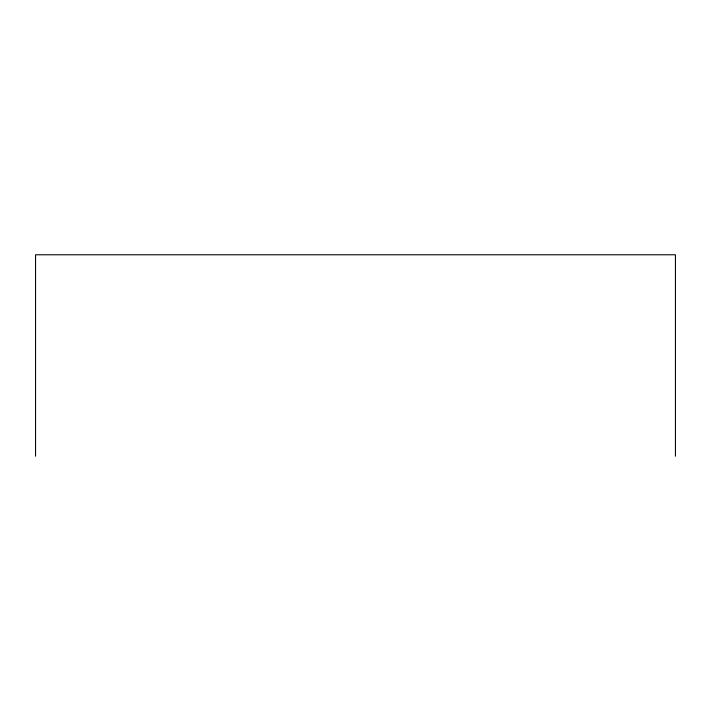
<?xml version="1.0" encoding="UTF-8"?>
<svg xmlns="http://www.w3.org/2000/svg" width="711" height="711" viewBox="0 0 711 711"><rect width="100%" height="100%" fill="white"/><g stroke="black" fill="none" stroke-linecap="round" stroke-linejoin="round"><path stroke-width="1.07" d="M675.45 456.222L675.45 254.778L35.55 254.778L35.55 456.222"/></g></svg>
